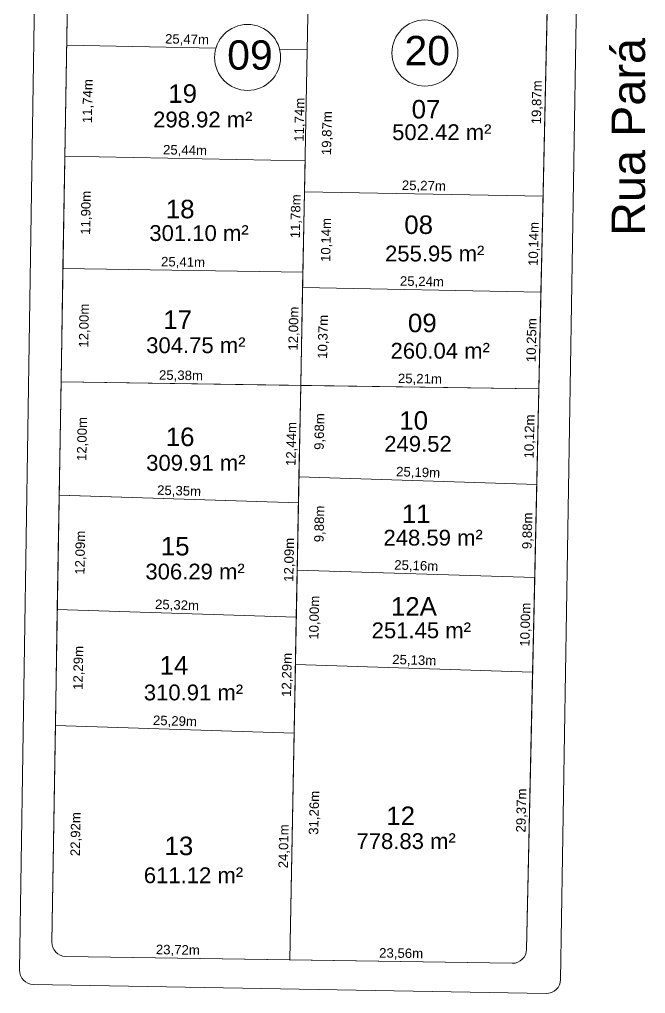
# Model space of a CAD drawing. Header units: metres. Extents: x 3808 to 8215, y 2374 to 6187.
# Drawn here: x 4951 to 5017.2, y 4603.9 to 4707 of the extents above; entities that cross this region are included whole.
import ezdxf
from ezdxf.enums import TextEntityAlignment as Align

# ---------------------------------------------------------------- set-up
doc = ezdxf.new("R2010")
doc.units = ezdxf.units.M
for name, color, linetype in [('Areas Lotes', 1, 'Continuous'), ('Calçada', 8, 'Continuous'), ('COTAS', 7, 'Continuous'), ('Lote', 7, 'Continuous'), ('Nome das Ruas', 7, 'Continuous'), ('Nº Lote', 7, 'Continuous'), ('Nº. quadra', 7, 'Continuous'), ('quadras', 7, 'Continuous')]:
    doc.layers.add(name, color=color, linetype=linetype)
doc.styles.add('Arial', font='arial.ttf')
doc.dimstyles.new('Copy(2) of ISO-25', dxfattribs={"dimtxt": 1, "dimasz": 2.5, "dimexe": 1.25, "dimexo": 0.625, "dimgap": 0.2, "dimtad": 1, "dimtoh": 1, "dimlfac": 1, "dimzin": 1, "dimtxsty": 'Arial', "dimblk": 'NONE', "dimcen": 0, "dimse1": 1, "dimse2": 1, "dimsd1": 1, "dimsd2": 1, "dimclrt": 256, "dimaunit": 1, "dimadec": 3, "dimazin": 0, "dimtfac": 1, "dimtmove": 0, "dimatfit": 3, "dimldrblk": 'NONE', "dimfxl": 1, "dimtolj": 1, "dimtzin": 0, "dimarcsym": 0})

# ---------------------------------------------------------------- blocks, each defined once
blk = doc.blocks.new('*D4097')
at = {"layer": 'Defpoints', "color": 0, "linetype": 'Continuous', "transparency": 16777216}
for p in [(4955.55, 4680.65), (4955.55, 4680.65), (4980.96, 4680.28)]:
    blk.add_point(p, dxfattribs=at)
at = {"layer": 'COTAS', "linetype": 'Continuous', "lineweight": 5, "transparency": 16777216, "insert": (4968.27, 4681.27), "char_height": 1, "attachment_point": 5, "rotation": 359.1808, "style": 'Arial'}
blk.add_mtext('\\A1;25,41m', dxfattribs=at)
blk = doc.blocks.new('_None')
blk = doc.blocks.new('*D4161')
at = {"layer": 'Defpoints', "color": 0, "linetype": 'Continuous', "transparency": 16777216}
for p in [(4955.85, 4607.83), (4979.57, 4607.47), (4979.57, 4607.47)]:
    blk.add_point(p, dxfattribs=at)
at = {"layer": 'COTAS', "linetype": 'Continuous', "lineweight": 5, "transparency": 16777216, "insert": (4967.72, 4608.45), "char_height": 1, "attachment_point": 5, "rotation": 359.1247, "style": 'Arial'}
blk.add_mtext('\\A1;23,72m', dxfattribs=at)
blk = doc.blocks.new('*D4162')
at = {"layer": 'Defpoints', "color": 0, "linetype": 'Continuous', "transparency": 16777216}
for p in [(4979.57, 4607.47), (5003.12, 4607.11), (5003.12, 4607.11)]:
    blk.add_point(p, dxfattribs=at)
at = {"layer": 'COTAS', "linetype": 'Continuous', "lineweight": 5, "transparency": 16777216, "insert": (4991.36, 4608.09), "char_height": 1, "attachment_point": 5, "rotation": 359.1247, "style": 'Arial'}
blk.add_mtext('\\A1;23,56m', dxfattribs=at)
blk = doc.blocks.new('*D4163')
at = {"layer": 'Defpoints', "color": 0, "linetype": 'Continuous', "transparency": 16777216}
for p in [(5005.29, 4637.94), (5005.29, 4637.94), (5004.65, 4608.58)]:
    blk.add_point(p, dxfattribs=at)
at = {"layer": 'COTAS', "linetype": 'Continuous', "lineweight": 5, "transparency": 16777216, "insert": (5004.17, 4623.28), "char_height": 1, "attachment_point": 5, "rotation": 88.7492, "style": 'Arial'}
blk.add_mtext('\\A1;29,37m', dxfattribs=at)
blk = doc.blocks.new('*D4164')
at = {"layer": 'Defpoints', "color": 0, "linetype": 'Continuous', "transparency": 16777216}
for p in [(5005.72, 4657.81), (5005.72, 4657.81), (5005.5, 4647.93)]:
    blk.add_point(p, dxfattribs=at)
at = {"layer": 'COTAS', "linetype": 'Continuous', "lineweight": 5, "transparency": 16777216, "insert": (5004.81, 4652.89), "char_height": 1, "attachment_point": 5, "rotation": 88.7492, "style": 'Arial'}
blk.add_mtext('\\A1;9,88m', dxfattribs=at)
blk = doc.blocks.new('*D4165')
at = {"layer": 'Defpoints', "color": 0, "linetype": 'Continuous', "transparency": 16777216}
for p in [(5005.94, 4667.93), (5005.94, 4667.93), (5005.72, 4657.81)]:
    blk.add_point(p, dxfattribs=at)
at = {"layer": 'COTAS', "linetype": 'Continuous', "lineweight": 5, "transparency": 16777216, "insert": (5005.03, 4662.88), "char_height": 1, "attachment_point": 5, "rotation": 88.7492, "style": 'Arial'}
blk.add_mtext('\\A1;10,12m', dxfattribs=at)
blk = doc.blocks.new('*D4166')
at = {"layer": 'Defpoints', "color": 0, "linetype": 'Continuous', "transparency": 16777216}
for p in [(5006.16, 4678.17), (5006.16, 4678.17), (5005.94, 4667.93)]:
    blk.add_point(p, dxfattribs=at)
at = {"layer": 'COTAS', "linetype": 'Continuous', "lineweight": 5, "transparency": 16777216, "insert": (5005.25, 4673.07), "char_height": 1, "attachment_point": 5, "rotation": 88.7492, "style": 'Arial'}
blk.add_mtext('\\A1;10,25m', dxfattribs=at)
blk = doc.blocks.new('*D4167')
at = {"layer": 'Defpoints', "color": 0, "linetype": 'Continuous', "transparency": 16777216}
for p in [(5006.39, 4688.31), (5006.39, 4688.31), (5006.16, 4678.17)]:
    blk.add_point(p, dxfattribs=at)
at = {"layer": 'COTAS', "linetype": 'Continuous', "lineweight": 5, "transparency": 16777216, "insert": (5005.47, 4683.26), "char_height": 1, "attachment_point": 5, "rotation": 88.7492, "style": 'Arial'}
blk.add_mtext('\\A1;10,14m', dxfattribs=at)
blk = doc.blocks.new('*D4168')
at = {"layer": 'Defpoints', "color": 0, "linetype": 'Continuous', "transparency": 16777216}
for p in [(5006.82, 4708.17), (5006.82, 4708.17), (5006.39, 4688.31)]:
    blk.add_point(p, dxfattribs=at)
at = {"layer": 'COTAS', "linetype": 'Continuous', "lineweight": 5, "transparency": 16777216, "insert": (5005.8, 4698.25), "char_height": 1, "attachment_point": 5, "rotation": 88.7492, "style": 'Arial'}
blk.add_mtext('\\A1;19,87m', dxfattribs=at)
blk = doc.blocks.new('*D4183')
at = {"layer": 'Defpoints', "color": 0, "linetype": 'Continuous', "transparency": 16777216}
for p in [(4956.15, 4716.38), (4955.95, 4704.29), (4959.15, 4704.24)]:
    blk.add_point(p, dxfattribs=at)
at = {"layer": 'COTAS', "linetype": 'Continuous', "lineweight": 5, "transparency": 16777216, "insert": (4958.45, 4710.3), "char_height": 1, "attachment_point": 5, "rotation": 89.0499, "style": 'Arial'}
blk.add_mtext('\\A1;12,09m', dxfattribs=at)
blk = doc.blocks.new('*D4184')
at = {"layer": 'Defpoints', "color": 0, "linetype": 'Continuous', "transparency": 16777216}
for p in [(4955.95, 4704.29), (4955.75, 4692.55), (4958.96, 4692.5)]:
    blk.add_point(p, dxfattribs=at)
at = {"layer": 'COTAS', "linetype": 'Continuous', "lineweight": 5, "transparency": 16777216, "insert": (4958.25, 4698.38), "char_height": 1, "attachment_point": 5, "rotation": 89.0499, "style": 'Arial'}
blk.add_mtext('\\A1;11,74m', dxfattribs=at)
blk = doc.blocks.new('*D4185')
at = {"layer": 'Defpoints', "color": 0, "linetype": 'Continuous', "transparency": 16777216}
for p in [(4955.75, 4692.55), (4955.55, 4680.65), (4958.76, 4680.59)]:
    blk.add_point(p, dxfattribs=at)
at = {"layer": 'COTAS', "linetype": 'Continuous', "lineweight": 5, "transparency": 16777216, "insert": (4958.06, 4686.56), "char_height": 1, "attachment_point": 5, "rotation": 89.0499, "style": 'Arial'}
blk.add_mtext('\\A1;11,90m', dxfattribs=at)
blk = doc.blocks.new('*D4186')
at = {"layer": 'Defpoints', "color": 0, "linetype": 'Continuous', "transparency": 16777216}
for p in [(4955.55, 4680.65), (4955.35, 4668.65), (4958.56, 4668.6)]:
    blk.add_point(p, dxfattribs=at)
at = {"layer": 'COTAS', "linetype": 'Continuous', "lineweight": 5, "transparency": 16777216, "insert": (4957.86, 4674.61), "char_height": 1, "attachment_point": 5, "rotation": 89.0499, "style": 'Arial'}
blk.add_mtext('\\A1;12,00m', dxfattribs=at)
blk = doc.blocks.new('*D4187')
at = {"layer": 'Defpoints', "color": 0, "linetype": 'Continuous', "transparency": 16777216}
for p in [(4955.35, 4668.65), (4955.16, 4656.65), (4958.36, 4656.6)]:
    blk.add_point(p, dxfattribs=at)
at = {"layer": 'COTAS', "linetype": 'Continuous', "lineweight": 5, "transparency": 16777216, "insert": (4957.66, 4662.61), "char_height": 1, "attachment_point": 5, "rotation": 89.0499, "style": 'Arial'}
blk.add_mtext('\\A1;12,00m', dxfattribs=at)
blk = doc.blocks.new('*D4188')
at = {"layer": 'Defpoints', "color": 0, "linetype": 'Continuous', "transparency": 16777216}
for p in [(4955.16, 4656.65), (4954.96, 4644.56), (4958.16, 4644.51)]:
    blk.add_point(p, dxfattribs=at)
at = {"layer": 'COTAS', "linetype": 'Continuous', "lineweight": 5, "transparency": 16777216, "insert": (4957.46, 4650.57), "char_height": 1, "attachment_point": 5, "rotation": 89.0499, "style": 'Arial'}
blk.add_mtext('\\A1;12,09m', dxfattribs=at)
blk = doc.blocks.new('*D4189')
at = {"layer": 'Defpoints', "color": 0, "linetype": 'Continuous', "transparency": 16777216}
for p in [(4954.96, 4644.56), (4954.75, 4632.28), (4957.96, 4632.22)]:
    blk.add_point(p, dxfattribs=at)
at = {"layer": 'COTAS', "linetype": 'Continuous', "lineweight": 5, "transparency": 16777216, "insert": (4957.26, 4638.38), "char_height": 1, "attachment_point": 5, "rotation": 89.0499, "style": 'Arial'}
blk.add_mtext('\\A1;12,29m', dxfattribs=at)
blk = doc.blocks.new('*D4190')
at = {"layer": 'Defpoints', "color": 0, "linetype": 'Continuous', "transparency": 16777216}
for p in [(4954.75, 4632.28), (4954.37, 4609.36), (4957.58, 4609.31)]:
    blk.add_point(p, dxfattribs=at)
at = {"layer": 'COTAS', "linetype": 'Continuous', "lineweight": 5, "transparency": 16777216, "insert": (4956.97, 4620.78), "char_height": 1, "attachment_point": 5, "rotation": 89.0499, "style": 'Arial'}
blk.add_mtext('\\A1;22,92m', dxfattribs=at)
blk = doc.blocks.new('*D4191')
at = {"layer": 'Defpoints', "color": 0, "linetype": 'Continuous', "transparency": 16777216}
for p in [(4980.36, 4638.73), (4983.42, 4638.65), (4979.57, 4607.47)]:
    blk.add_point(p, dxfattribs=at)
at = {"layer": 'COTAS', "linetype": 'Continuous', "lineweight": 5, "transparency": 16777216, "insert": (4982.23, 4623.04), "char_height": 1, "attachment_point": 5, "rotation": 88.5509, "style": 'Arial'}
blk.add_mtext('\\A1;31,26m', dxfattribs=at)
blk = doc.blocks.new('*D4192')
at = {"layer": 'Defpoints', "color": 0, "linetype": 'Continuous', "transparency": 16777216}
for p in [(4954.75, 4632.28), (4954.75, 4632.28), (4980.03, 4631.48)]:
    blk.add_point(p, dxfattribs=at)
at = {"layer": 'COTAS', "linetype": 'Continuous', "lineweight": 5, "transparency": 16777216, "insert": (4967.41, 4632.68), "char_height": 1, "attachment_point": 5, "rotation": 358.1905, "style": 'Arial'}
blk.add_mtext('\\A1;25,29m', dxfattribs=at)
blk = doc.blocks.new('*D4193')
at = {"layer": 'Defpoints', "color": 0, "linetype": 'Continuous', "transparency": 16777216}
for p in [(4980.26, 4643.76), (4980.26, 4643.76), (4980.03, 4631.48)]:
    blk.add_point(p, dxfattribs=at)
at = {"layer": 'COTAS', "linetype": 'Continuous', "lineweight": 5, "transparency": 16777216, "insert": (4979.34, 4637.64), "char_height": 1, "attachment_point": 5, "rotation": 88.9022, "style": 'Arial'}
blk.add_mtext('\\A1;12,29m', dxfattribs=at)
blk = doc.blocks.new('*D4194')
at = {"layer": 'Defpoints', "color": 0, "linetype": 'Continuous', "transparency": 16777216}
for p in [(4954.96, 4644.56), (4954.96, 4644.56), (4980.26, 4643.76)]:
    blk.add_point(p, dxfattribs=at)
at = {"layer": 'COTAS', "linetype": 'Continuous', "lineweight": 5, "transparency": 16777216, "insert": (4967.63, 4644.96), "char_height": 1, "attachment_point": 5, "rotation": 358.1905, "style": 'Arial'}
blk.add_mtext('\\A1;25,32m', dxfattribs=at)
blk = doc.blocks.new('*D4195')
at = {"layer": 'Defpoints', "color": 0, "linetype": 'Continuous', "transparency": 16777216}
for p in [(4980.36, 4648.73), (5005.5, 4647.93), (5005.5, 4647.93)]:
    blk.add_point(p, dxfattribs=at)
at = {"layer": 'COTAS', "linetype": 'Continuous', "lineweight": 5, "transparency": 16777216, "insert": (4992.96, 4649.13), "char_height": 1, "attachment_point": 5, "rotation": 358.1905, "style": 'Arial'}
blk.add_mtext('\\A1;25,16m', dxfattribs=at)
blk = doc.blocks.new('*D4196')
at = {"layer": 'Defpoints', "color": 0, "linetype": 'Continuous', "transparency": 16777216}
for p in [(4980.55, 4658.6), (5005.72, 4657.81), (5005.72, 4657.81)]:
    blk.add_point(p, dxfattribs=at)
at = {"layer": 'COTAS', "linetype": 'Continuous', "lineweight": 5, "transparency": 16777216, "insert": (4993.16, 4659.01), "char_height": 1, "attachment_point": 5, "rotation": 358.1905, "style": 'Arial'}
blk.add_mtext('\\A1;25,19m', dxfattribs=at)
blk = doc.blocks.new('*D4197')
at = {"layer": 'Defpoints', "color": 0, "linetype": 'Continuous', "transparency": 16777216}
for p in [(4955.16, 4656.65), (4955.16, 4656.65), (4980.49, 4655.85)]:
    blk.add_point(p, dxfattribs=at)
at = {"layer": 'COTAS', "linetype": 'Continuous', "lineweight": 5, "transparency": 16777216, "insert": (4967.85, 4657.05), "char_height": 1, "attachment_point": 5, "rotation": 358.1905, "style": 'Arial'}
blk.add_mtext('\\A1;25,35m', dxfattribs=at)
blk = doc.blocks.new('*D4198')
at = {"layer": 'Defpoints', "color": 0, "linetype": 'Continuous', "transparency": 16777216}
for p in [(4980.49, 4655.85), (4980.26, 4643.76), (4980.26, 4643.76)]:
    blk.add_point(p, dxfattribs=at)
at = {"layer": 'COTAS', "linetype": 'Continuous', "lineweight": 5, "transparency": 16777216, "insert": (4979.58, 4649.82), "char_height": 1, "attachment_point": 5, "rotation": 88.9022, "style": 'Arial'}
blk.add_mtext('\\A1;12,09m', dxfattribs=at)
blk = doc.blocks.new('*D4199')
at = {"layer": 'Defpoints', "color": 0, "linetype": 'Continuous', "transparency": 16777216}
for p in [(4980.73, 4668.29), (4980.55, 4658.6), (4983.49, 4658.55)]:
    blk.add_point(p, dxfattribs=at)
at = {"layer": 'COTAS', "linetype": 'Continuous', "lineweight": 5, "transparency": 16777216, "insert": (4982.79, 4663.4), "char_height": 1, "attachment_point": 5, "rotation": 88.9022, "style": 'Arial'}
blk.add_mtext('\\A1;9,68m', dxfattribs=at)
blk = doc.blocks.new('*D4200')
at = {"layer": 'Defpoints', "color": 0, "linetype": 'Continuous', "transparency": 16777216}
for p in [(4980.55, 4658.6), (4983.67, 4658.54), (4980.36, 4648.73)]:
    blk.add_point(p, dxfattribs=at)
at = {"layer": 'COTAS', "linetype": 'Continuous', "lineweight": 5, "transparency": 16777216, "insert": (4982.78, 4653.62), "char_height": 1, "attachment_point": 5, "rotation": 88.9022, "style": 'Arial'}
blk.add_mtext('\\A1;9,88m', dxfattribs=at)
blk = doc.blocks.new('*D4201')
at = {"layer": 'Defpoints', "color": 0, "linetype": 'Continuous', "transparency": 16777216}
for p in [(4980.73, 4668.29), (4980.73, 4668.29), (4980.49, 4655.85)]:
    blk.add_point(p, dxfattribs=at)
at = {"layer": 'COTAS', "linetype": 'Continuous', "lineweight": 5, "transparency": 16777216, "insert": (4979.81, 4662.08), "char_height": 1, "attachment_point": 5, "rotation": 88.9022, "style": 'Arial'}
blk.add_mtext('\\A1;12,44m', dxfattribs=at)
blk = doc.blocks.new('*D4202')
at = {"layer": 'Defpoints', "color": 0, "linetype": 'Continuous', "transparency": 16777216}
for p in [(4980.96, 4680.28), (4980.96, 4680.28), (4980.73, 4668.29)]:
    blk.add_point(p, dxfattribs=at)
at = {"layer": 'COTAS', "linetype": 'Continuous', "lineweight": 5, "transparency": 16777216, "insert": (4980.05, 4674.3), "char_height": 1, "attachment_point": 5, "rotation": 88.9022, "style": 'Arial'}
blk.add_mtext('\\A1;12,00m', dxfattribs=at)
blk = doc.blocks.new('*D4203')
at = {"layer": 'Defpoints', "color": 0, "linetype": 'Continuous', "transparency": 16777216}
for p in [(4981.13, 4688.79), (4980.93, 4678.66), (4984.19, 4678.59)]:
    blk.add_point(p, dxfattribs=at)
at = {"layer": 'COTAS', "linetype": 'Continuous', "lineweight": 5, "transparency": 16777216, "insert": (4983.49, 4683.68), "char_height": 1, "attachment_point": 5, "rotation": 88.9022, "style": 'Arial'}
blk.add_mtext('\\A1;10,14m', dxfattribs=at)
blk = doc.blocks.new('*D4204')
at = {"layer": 'Defpoints', "color": 0, "linetype": 'Continuous', "transparency": 16777216}
for p in [(4980.93, 4678.66), (4984.06, 4678.6), (4980.73, 4668.29)]:
    blk.add_point(p, dxfattribs=at)
at = {"layer": 'COTAS', "linetype": 'Continuous', "lineweight": 5, "transparency": 16777216, "insert": (4983.16, 4673.43), "char_height": 1, "attachment_point": 5, "rotation": 88.9022, "style": 'Arial'}
blk.add_mtext('\\A1;10,37m', dxfattribs=at)
blk = doc.blocks.new('*D4205')
at = {"layer": 'Defpoints', "color": 0, "linetype": 'Continuous', "transparency": 16777216}
for p in [(4981.6, 4702.27), (4981.6, 4702.27), (4981.37, 4690.53)]:
    blk.add_point(p, dxfattribs=at)
at = {"layer": 'COTAS', "linetype": 'Continuous', "lineweight": 5, "transparency": 16777216, "insert": (4980.68, 4696.41), "char_height": 1, "attachment_point": 5, "rotation": 88.9022, "style": 'Arial'}
blk.add_mtext('\\A1;11,74m', dxfattribs=at)
blk = doc.blocks.new('*D4206')
at = {"layer": 'Defpoints', "color": 0, "linetype": 'Continuous', "transparency": 16777216}
for p in [(4981.57, 4704.97), (4984.57, 4704.91), (4981.19, 4685.1)]:
    blk.add_point(p, dxfattribs=at)
at = {"layer": 'COTAS', "linetype": 'Continuous', "lineweight": 5, "transparency": 16777216, "insert": (4983.58, 4694.99), "char_height": 1, "attachment_point": 5, "rotation": 88.9022, "style": 'Arial'}
blk.add_mtext('\\A1;19,87m', dxfattribs=at)
blk = doc.blocks.new('*D4207')
at = {"layer": 'Defpoints', "color": 0, "linetype": 'Continuous', "transparency": 16777216}
for p in [(4981.19, 4692.06), (4981.19, 4692.06), (4980.96, 4680.28)]:
    blk.add_point(p, dxfattribs=at)
at = {"layer": 'COTAS', "linetype": 'Continuous', "lineweight": 5, "transparency": 16777216, "insert": (4980.27, 4686.19), "char_height": 1, "attachment_point": 5, "rotation": 88.9022, "style": 'Arial'}
blk.add_mtext('\\A1;11,78m', dxfattribs=at)
blk = doc.blocks.new('*D4208')
at = {"layer": 'Defpoints', "color": 0, "linetype": 'Continuous', "transparency": 16777216}
for p in [(4955.35, 4668.65), (4955.35, 4668.65), (4980.73, 4668.29)]:
    blk.add_point(p, dxfattribs=at)
at = {"layer": 'COTAS', "linetype": 'Continuous', "lineweight": 5, "transparency": 16777216, "insert": (4968.05, 4669.27), "char_height": 1, "attachment_point": 5, "rotation": 359.1808, "style": 'Arial'}
blk.add_mtext('\\A1;25,38m', dxfattribs=at)
blk = doc.blocks.new('*D4209')
at = {"layer": 'Defpoints', "color": 0, "linetype": 'Continuous', "transparency": 16777216}
for p in [(4980.73, 4668.29), (5005.94, 4667.93), (5005.94, 4667.93)]:
    blk.add_point(p, dxfattribs=at)
at = {"layer": 'COTAS', "linetype": 'Continuous', "lineweight": 5, "transparency": 16777216, "insert": (4993.35, 4668.91), "char_height": 1, "attachment_point": 5, "rotation": 359.1808, "style": 'Arial'}
blk.add_mtext('\\A1;25,21m', dxfattribs=at)
blk = doc.blocks.new('*D4210')
at = {"layer": 'Defpoints', "color": 0, "linetype": 'Continuous', "transparency": 16777216}
for p in [(4980.93, 4678.66), (5006.16, 4678.17), (5006.16, 4678.17)]:
    blk.add_point(p, dxfattribs=at)
at = {"layer": 'COTAS', "linetype": 'Continuous', "lineweight": 5, "transparency": 16777216, "insert": (4993.56, 4679.21), "char_height": 1, "attachment_point": 5, "rotation": 358.9022, "style": 'Arial'}
blk.add_mtext('\\A1;25,24m', dxfattribs=at)
blk = doc.blocks.new('*D4211')
at = {"layer": 'Defpoints', "color": 0, "linetype": 'Continuous', "transparency": 16777216}
for p in [(4955.75, 4692.55), (4955.75, 4692.55), (4981.19, 4692.06)]:
    blk.add_point(p, dxfattribs=at)
at = {"layer": 'COTAS', "linetype": 'Continuous', "lineweight": 5, "transparency": 16777216, "insert": (4968.48, 4693.11), "char_height": 1, "attachment_point": 5, "rotation": 358.9022, "style": 'Arial'}
blk.add_mtext('\\A1;25,44m', dxfattribs=at)
blk = doc.blocks.new('*D4212')
at = {"layer": 'Defpoints', "color": 0, "linetype": 'Continuous', "transparency": 16777216}
for p in [(4955.95, 4704.29), (4955.95, 4704.29), (4981.41, 4703.8)]:
    blk.add_point(p, dxfattribs=at)
at = {"layer": 'COTAS', "linetype": 'Continuous', "lineweight": 5, "transparency": 16777216, "insert": (4968.69, 4704.85), "char_height": 1, "attachment_point": 5, "rotation": 358.9022, "style": 'Arial'}
blk.add_mtext('\\A1;25,47m', dxfattribs=at)
blk = doc.blocks.new('*D4213')
at = {"layer": 'Defpoints', "color": 0, "linetype": 'Continuous', "transparency": 16777216}
for p in [(4981.13, 4688.79), (5006.39, 4688.31), (5006.39, 4688.31)]:
    blk.add_point(p, dxfattribs=at)
at = {"layer": 'COTAS', "linetype": 'Continuous', "lineweight": 5, "transparency": 16777216, "insert": (4993.77, 4689.35), "char_height": 1, "attachment_point": 5, "rotation": 358.9022, "style": 'Arial'}
blk.add_mtext('\\A1;25,27m', dxfattribs=at)
blk = doc.blocks.new('*D4225')
at = {"layer": 'Defpoints', "color": 0, "linetype": 'Continuous', "transparency": 16777216}
for p in [(4981.64, 4715.89), (4981.64, 4715.89), (4981.41, 4703.8)]:
    blk.add_point(p, dxfattribs=at)
at = {"layer": 'COTAS', "linetype": 'Continuous', "lineweight": 5, "transparency": 16777216, "insert": (4980.73, 4709.86), "char_height": 1, "attachment_point": 5, "rotation": 88.9022, "style": 'Arial'}
blk.add_mtext('\\A1;12,09m', dxfattribs=at)
blk = doc.blocks.new('*D1063')
at = {"layer": 'Defpoints', "color": 0, "linetype": 'Continuous', "transparency": 16777216}
for p in [(4980.17, 4638.73), (4980.17, 4638.73), (5005.29, 4637.94)]:
    blk.add_point(p, dxfattribs=at)
at = {"layer": 'COTAS', "linetype": 'Continuous', "lineweight": 5, "transparency": 16777216, "insert": (4992.75, 4639.13), "char_height": 1, "attachment_point": 5, "rotation": 358.1898, "style": 'Arial'}
blk.add_mtext('\\A1;25,13m', dxfattribs=at)
blk = doc.blocks.new('*D1064')
at = {"layer": 'Defpoints', "color": 0, "linetype": 'Continuous', "transparency": 16777216}
for p in [(5005.5, 4647.93), (5005.29, 4637.94), (5005.29, 4637.94)]:
    blk.add_point(p, dxfattribs=at)
at = {"layer": 'COTAS', "linetype": 'Continuous', "lineweight": 5, "transparency": 16777216, "insert": (5004.59, 4642.95), "char_height": 1, "attachment_point": 5, "rotation": 88.7492, "style": 'Arial'}
blk.add_mtext('\\A1;10,00m', dxfattribs=at)
blk = doc.blocks.new('*D1065')
at = {"layer": 'Defpoints', "color": 0, "linetype": 'Continuous', "transparency": 16777216}
for p in [(4980.36, 4648.73), (4983.13, 4648.68), (4980.17, 4638.73)]:
    blk.add_point(p, dxfattribs=at)
at = {"layer": 'COTAS', "linetype": 'Continuous', "lineweight": 5, "transparency": 16777216, "insert": (4982.24, 4643.69), "char_height": 1, "attachment_point": 5, "rotation": 88.9022, "style": 'Arial'}
blk.add_mtext('\\A1;10,00m', dxfattribs=at)
blk = doc.blocks.new('*D1069')
at = {"layer": 'Defpoints', "color": 0, "linetype": 'Continuous', "transparency": 16777216}
for p in [(4980.03, 4631.48), (4980.03, 4631.48), (4979.57, 4607.47)]:
    blk.add_point(p, dxfattribs=at)
at = {"layer": 'COTAS', "linetype": 'Continuous', "lineweight": 5, "transparency": 16777216, "insert": (4979, 4619.49), "char_height": 1, "attachment_point": 5, "rotation": 88.9022, "style": 'Arial'}
blk.add_mtext('\\A1;24,01m', dxfattribs=at)

msp = doc.modelspace()

# ---------------------------------------------------------------- linework, layer by layer
at = {"layer": 'Calçada', "linetype": 'Continuous', "lineweight": 5}
for p, q in [((4950.95, 4606.388), (4953.807, 4791.269)), ((5011.272, 4789.992), (5008.239, 4605.384)), ((5006.712, 4603.909), (4952.424, 4604.865))]:
    msp.add_line(p, q, dxfattribs=at)
for centre, start, end in [((4952.45, 4606.365), 179.11463, 268.99138), ((5006.739, 4605.409), 268.99138, 359.05876)]:
    msp.add_arc(centre, 1.5, start, end, dxfattribs=at)
at = {"layer": 'Lote', "lineweight": 5}
for p, q in [((4979.567, 4607.471), (4983.049, 4789.2)), ((4955.946, 4704.291), (4971.752, 4703.988)), ((4978.497, 4703.859), (4981.413, 4703.803)), ((4955.751, 4692.55), (4981.188, 4692.063)), ((5006.386, 4688.305), (4981.125, 4688.789)), ((4955.553, 4680.648), (4980.962, 4680.285)), ((5006.165, 4678.172), (4980.931, 4678.655)), ((4955.359, 4668.65), (5005.941, 4667.926)), ((4980.547, 4658.604), (5005.72, 4657.808)), ((4955.201, 4656.651), (4980.494, 4655.852)), ((4980.358, 4648.729), (5005.505, 4647.935)), ((4954.955, 4644.563), (4980.262, 4643.764)), ((4954.751, 4632.276), (4980.027, 4631.478))]:
    msp.add_line(p, q, dxfattribs=at)
at = {"layer": 'Lote', "linetype": 'Continuous', "lineweight": 5}
msp.add_line((5005.286, 4637.937), (4980.166, 4638.731), dxfattribs=at)
at = {"layer": 'Lote', "linetype": 'Continuous', "lineweight": 5, "flags": 128}
for points in [[(4980.962, 4680.285), (4981.188, 4692.063), (4955.751, 4692.55), (4955.553, 4680.648)], [(4981.125, 4688.789), (4980.931, 4678.655), (5006.165, 4678.172), (5006.386, 4688.305)], [(4980.732, 4668.287), (4980.962, 4680.285), (4955.553, 4680.648), (4955.354, 4668.65)], [(5005.941, 4667.926), (5006.165, 4678.172), (4980.931, 4678.655), (4980.732, 4668.287)], [(4980.494, 4655.852), (4980.732, 4668.287), (4955.354, 4668.65), (4955.155, 4656.652)], [(5005.72, 4657.808), (5005.941, 4667.926), (4980.732, 4668.287), (4980.547, 4658.604)], [(5005.505, 4647.935), (5005.72, 4657.808), (4980.547, 4658.604), (4980.358, 4648.729)], [(4955.155, 4656.652), (4954.955, 4644.563), (4980.262, 4643.764), (4980.494, 4655.852)], [(5005.286, 4637.937), (5005.505, 4647.935), (4980.358, 4648.729), (4980.262, 4643.764), (4980.166, 4638.731)], [(4980.027, 4631.478), (4980.262, 4643.764), (4954.955, 4644.563), (4954.751, 4632.276)]]:
    msp.add_lwpolyline(points, close=True, dxfattribs=at)
for points in [[(4979.567, 4607.471), (5003.123, 4607.111, 0.4122955), (5004.645, 4608.578), (5005.505, 4647.935), (4980.358, 4648.729)], [(4980.166, 4638.731), (4979.567, 4607.471), (5003.123, 4607.111, 0.4122955), (5004.645, 4608.578), (5005.286, 4637.937)], [(4954.751, 4632.276), (4954.371, 4609.358, 0.4145958), (4955.848, 4607.834), (4979.567, 4607.471), (4980.027, 4631.478)]]:
    msp.add_lwpolyline(points, format="xyb", close=True, dxfattribs=at)
at = {"layer": 'Nº. quadra', "lineweight": 5}
for centre in [(4975.107, 4703.006), (4993.88, 4703.476)]:
    msp.add_circle(centre, 3.496, dxfattribs=at)
at = {"layer": 'quadras', "lineweight": 5}
for p, q in [((4954.371, 4609.358), (4957.339, 4788.312)), ((5008.543, 4787.085), (5004.645, 4608.578)), ((5003.123, 4607.111), (4955.848, 4607.834))]:
    msp.add_line(p, q, dxfattribs=at)
at = {"layer": 'quadras', "linetype": 'Continuous', "lineweight": 5, "flags": 128}
msp.add_lwpolyline([(5008.543, 4787.085, 0.4135074), (5007.08, 4788.618), (4958.875, 4789.787, 0.4164588), (4957.339, 4788.312), (4954.371, 4609.358, 0.4145958), (4955.848, 4607.834), (5003.123, 4607.111, 0.4122955), (5004.645, 4608.578)], format="xyb", close=True, dxfattribs=at)
at = {"layer": 'quadras', "lineweight": 5}
for centre, start, end in [((4955.871, 4609.333), 179.0499, 269.12466), ((5003.146, 4608.611), 269.12466, 358.7492)]:
    msp.add_arc(centre, 1.5, start, end, dxfattribs=at)

# ---------------------------------------------------------------- texts
at = {"layer": 'Areas Lotes', "linetype": 'Continuous', "lineweight": 5, "style": 'Arial'}
for s, p in [('298.92 m²', (4965.101, 4695.6)), ('502.42 m²', (4990.409, 4694.256)), ('301.10 m²', (4964.7, 4683.578)), ('255.95 m²', (4989.657, 4681.409)), ('304.75 m²', (4964.367, 4671.703)), ('260.04 m²', (4990.242, 4671.119)), ('249.52', (4989.573, 4661.258)), ('309.91 m²', (4964.366, 4659.256)), ('248.59 m²', (4989.49, 4651.33)), ('306.29 m²', (4964.283, 4647.743)), ('251.45 m²', (4988.239, 4641.521)), ('310.91 m²', (4964.113, 4634.945)), ('778.83 m²', (4986.632, 4619.207)), ('611.12 m²', (4964.113, 4615.591))]:
    msp.add_text(s, height=1.6726, dxfattribs=at).set_placement(p)
at = {"layer": 'Nome das Ruas', "lineweight": 5, "style": 'Arial'}
msp.add_text('Rua Pará', height=3.55, rotation=90, dxfattribs=at).set_placement((5017.188, 4684.119, 165.916))
at = {"layer": 'Nº Lote', "linetype": 'Continuous', "lineweight": 5, "style": 'Arial'}
for s, p in [('19', (4968.224, 4698.201)), ('07', (4993.997, 4696.544)), ('18', (4967.963, 4685.977)), ('08', (4993.216, 4684.319)), ('17', (4967.703, 4674.273)), ('09', (4993.606, 4673.916)), ('10', (4992.692, 4663.597)), ('16', (4967.961, 4661.862)), ('11', (4992.952, 4653.714)), ('15', (4967.44, 4650.288)), ('12A', (4992.714, 4643.91)), ('14', (4967.31, 4637.674)), ('12', (4991.311, 4621.743)), ('13', (4967.831, 4618.557))]:
    msp.add_text(s, height=1.96, dxfattribs=at).set_placement(p, align=Align.CENTER)
at = {"layer": 'Nº. quadra', "lineweight": 5, "style": 'Arial'}
for s, p in [('20', (4991.716, 4702.182)), ('09', (4972.942, 4701.712))]:
    msp.add_text(s, height=3.1039, dxfattribs=at).set_placement(p)

# ---------------------------------------------------------------- dimensions: what is measured, and where the dimension line sits
at = {"layer": 'COTAS', "linetype": 'Continuous', "lineweight": 5}
for base, p1, p2, angle, picture, middle in [((4959.151, 4704.238), (4956.146, 4716.381), (4955.946, 4704.291), 89.0499, '*D4183', (4958.451, 4710.296)), ((5006.82, 4708.166), (5006.386, 4688.305), (5006.82, 4708.166), 268.7492, '*D4168', (5005.802, 4698.253)), ((4958.957, 4692.497), (4955.946, 4704.291), (4955.751, 4692.55), 89.0499, '*D4184', (4958.253, 4698.381)), ((4958.759, 4680.595), (4955.751, 4692.55), (4955.553, 4680.648), 89.0499, '*D4185', (4958.057, 4686.559)), ((5006.386, 4688.305), (5006.165, 4678.172), (5006.386, 4688.305), 268.7492, '*D4167', (5005.475, 4683.256)), ((4958.56, 4668.596), (4955.553, 4680.648), (4955.354, 4668.65), 89.0499, '*D4186', (4957.859, 4674.609)), ((5006.165, 4678.172), (5005.941, 4667.926), (5006.165, 4678.172), 268.7492, '*D4166', (5005.252, 4673.067)), ((4958.361, 4656.599), (4955.354, 4668.65), (4955.155, 4656.652), 89.0499, '*D4187', (4957.66, 4662.611)), ((5005.941, 4667.926), (5005.72, 4657.808), (5005.941, 4667.926), 268.7492, '*D4165', (5005.03, 4662.885)), ((5005.72, 4657.808), (5005.505, 4647.935), (5005.72, 4657.808), 268.7492, '*D4164', (5004.812, 4652.889)), ((4958.161, 4644.51), (4955.155, 4656.652), (4954.955, 4644.563), 89.0499, '*D4188', (4957.46, 4650.568)), ((4957.957, 4632.223), (4954.955, 4644.563), (4954.751, 4632.276), 89.0499, '*D4189', (4957.258, 4638.38)), ((4957.577, 4609.305), (4954.751, 4632.276), (4954.371, 4609.358), 89.0499, '*D4190', (4956.966, 4620.778))]:
    dim = msp.add_linear_dim(base=base, p1=p1, p2=p2, angle=angle, dimstyle='Copy(2) of ISO-25', override={"dimpost": 'm', "dimtmove": 1}, dxfattribs=at)
    dim.commit()
    dim.dimension.update_dxf_attribs({"geometry": picture, "text_midpoint": middle})
for p1, p2, distance, picture, middle in [((4981.413, 4703.803), (4981.645, 4715.892), 0, '*D4225', (4980.728, 4709.863)), ((4981.413, 4703.803), (4955.946, 4704.291), 0, '*D4212', (4968.695, 4704.848)), ((4981.1867, 4685.1049), (4981.5673, 4704.9663), -3.0039, '*D4206', (4983.5796, 4694.9934)), ((4981.372, 4690.527), (4981.597, 4702.268), 0, '*D4205', (4980.684, 4696.413)), ((4981.188, 4692.063), (4955.751, 4692.55), 0, '*D4211', (4968.485, 4693.107)), ((4980.962, 4680.285), (4981.188, 4692.063), 0, '*D4207', (4980.274, 4686.189)), ((4981.125, 4688.789), (5006.386, 4688.305), 0, '*D4213', (4993.771, 4689.348)), ((4981.125, 4688.789), (4980.931, 4678.655), 3.264, '*D4203', (4983.491, 4683.675)), ((4980.962, 4680.285), (4955.553, 4680.648), 0, '*D4097', (4968.269, 4681.267)), ((4980.732, 4668.287), (4980.962, 4680.285), 0, '*D4202', (4980.047, 4674.301)), ((4980.931, 4678.655), (5006.165, 4678.172), 0, '*D4210', (4993.563, 4679.214)), ((4980.732, 4668.287), (4980.931, 4678.655), -3.128, '*D4204', (4983.158, 4673.426)), ((4980.732, 4668.287), (4955.354, 4668.65), 0, '*D4208', (4968.055, 4669.269)), ((4980.732, 4668.287), (5005.941, 4667.926), 0, '*D4209', (4993.348, 4668.907)), ((4980.494, 4655.852), (4980.732, 4668.287), 0, '*D4201', (4979.812, 4662.084)), ((4980.732, 4668.287), (4980.547, 4658.604), 2.947, '*D4199', (4982.785, 4663.404)), ((4980.547, 4658.604), (5005.72, 4657.808), 0, '*D4196', (4993.159, 4659.007)), ((4980.494, 4655.852), (4955.155, 4656.652), 0, '*D4197', (4967.85, 4657.052)), ((4980.358, 4648.729), (4980.547, 4658.604), -3.125, '*D4200', (4982.776, 4653.622)), ((4980.494, 4655.852), (4980.262, 4643.764), 0, '*D4198', (4979.577, 4649.823)), ((4980.358, 4648.729), (5005.505, 4647.935), 0, '*D4195', (4992.956, 4649.133)), ((4980.166, 4638.731), (4980.358, 4648.729), -2.776, '*D1065', (4982.237, 4643.692)), ((5005.505, 4647.935), (5005.286, 4637.937), 0, '*D1064', (5004.595, 4642.954)), ((4980.262, 4643.764), (4954.955, 4644.563), 0, '*D4194', (4967.634, 4644.964)), ((4980.027, 4631.478), (4980.262, 4643.764), 0, '*D4193', (4979.344, 4637.636)), ((5005.286, 4637.937), (4980.166, 4638.731), 0, '*D1063', (4992.751, 4639.135)), ((4979.567, 4607.471), (4980.358, 4638.725), -3.068, '*D4191', (4982.228, 4623.041)), ((5004.645, 4608.578), (5005.286, 4637.937), 0, '*D4163', (5004.165, 4623.275)), ((4980.027, 4631.478), (4954.751, 4632.276), 0, '*D4192', (4967.414, 4632.678)), ((4979.567, 4607.471), (4980.027, 4631.478), 0, '*D1069', (4978.996, 4619.49)), ((4955.848, 4607.834), (4979.567, 4607.471), 0, '*D4161', (4967.72, 4608.453)), ((4979.567, 4607.471), (5003.123, 4607.111), 0, '*D4162', (4991.357, 4608.092))]:
    dim = msp.add_aligned_dim(p1=p1, p2=p2, distance=distance, dimstyle='Copy(2) of ISO-25', override={"dimpost": 'm'}, dxfattribs=at)
    dim.commit()
    dim.dimension.update_dxf_attribs({"geometry": picture, "text_midpoint": middle})

doc.saveas('drawing.dxf')
